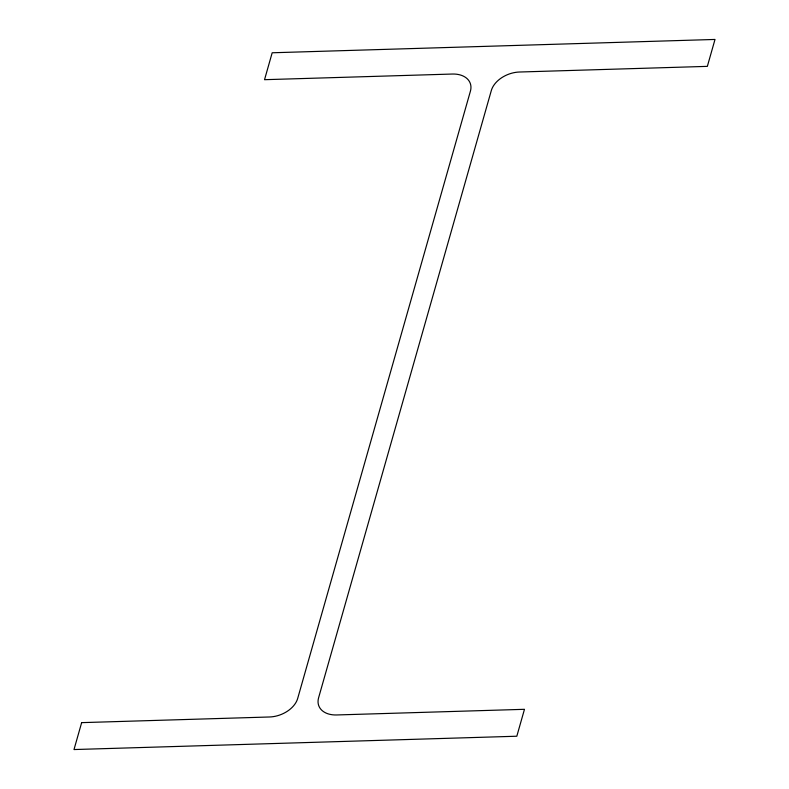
<?xml version="1.0" encoding="UTF-8"?>
<svg xmlns="http://www.w3.org/2000/svg" width="789" height="789" viewBox="0 0 789 789"><rect width="100%" height="100%" fill="white"/><g stroke="black" fill="none" stroke-linecap="round" stroke-linejoin="round"><path stroke-width="1.18" d="M81.652 722.635L73.998 749.55L516.815 736.226L524.468 709.311L336.627 714.962A24.498 16.677 -20.7 0 1 318.588 697.831L491.32 90.538A24.498 16.677 -20.7 0 1 519.507 72.016L707.348 66.365L715.002 39.45L272.185 52.774L264.532 79.689L452.373 74.038A24.498 16.677 -20.7 0 1 470.412 91.169L297.68 698.462A24.498 16.677 -20.7 0 1 269.493 716.984L81.652 722.635"/></g></svg>
